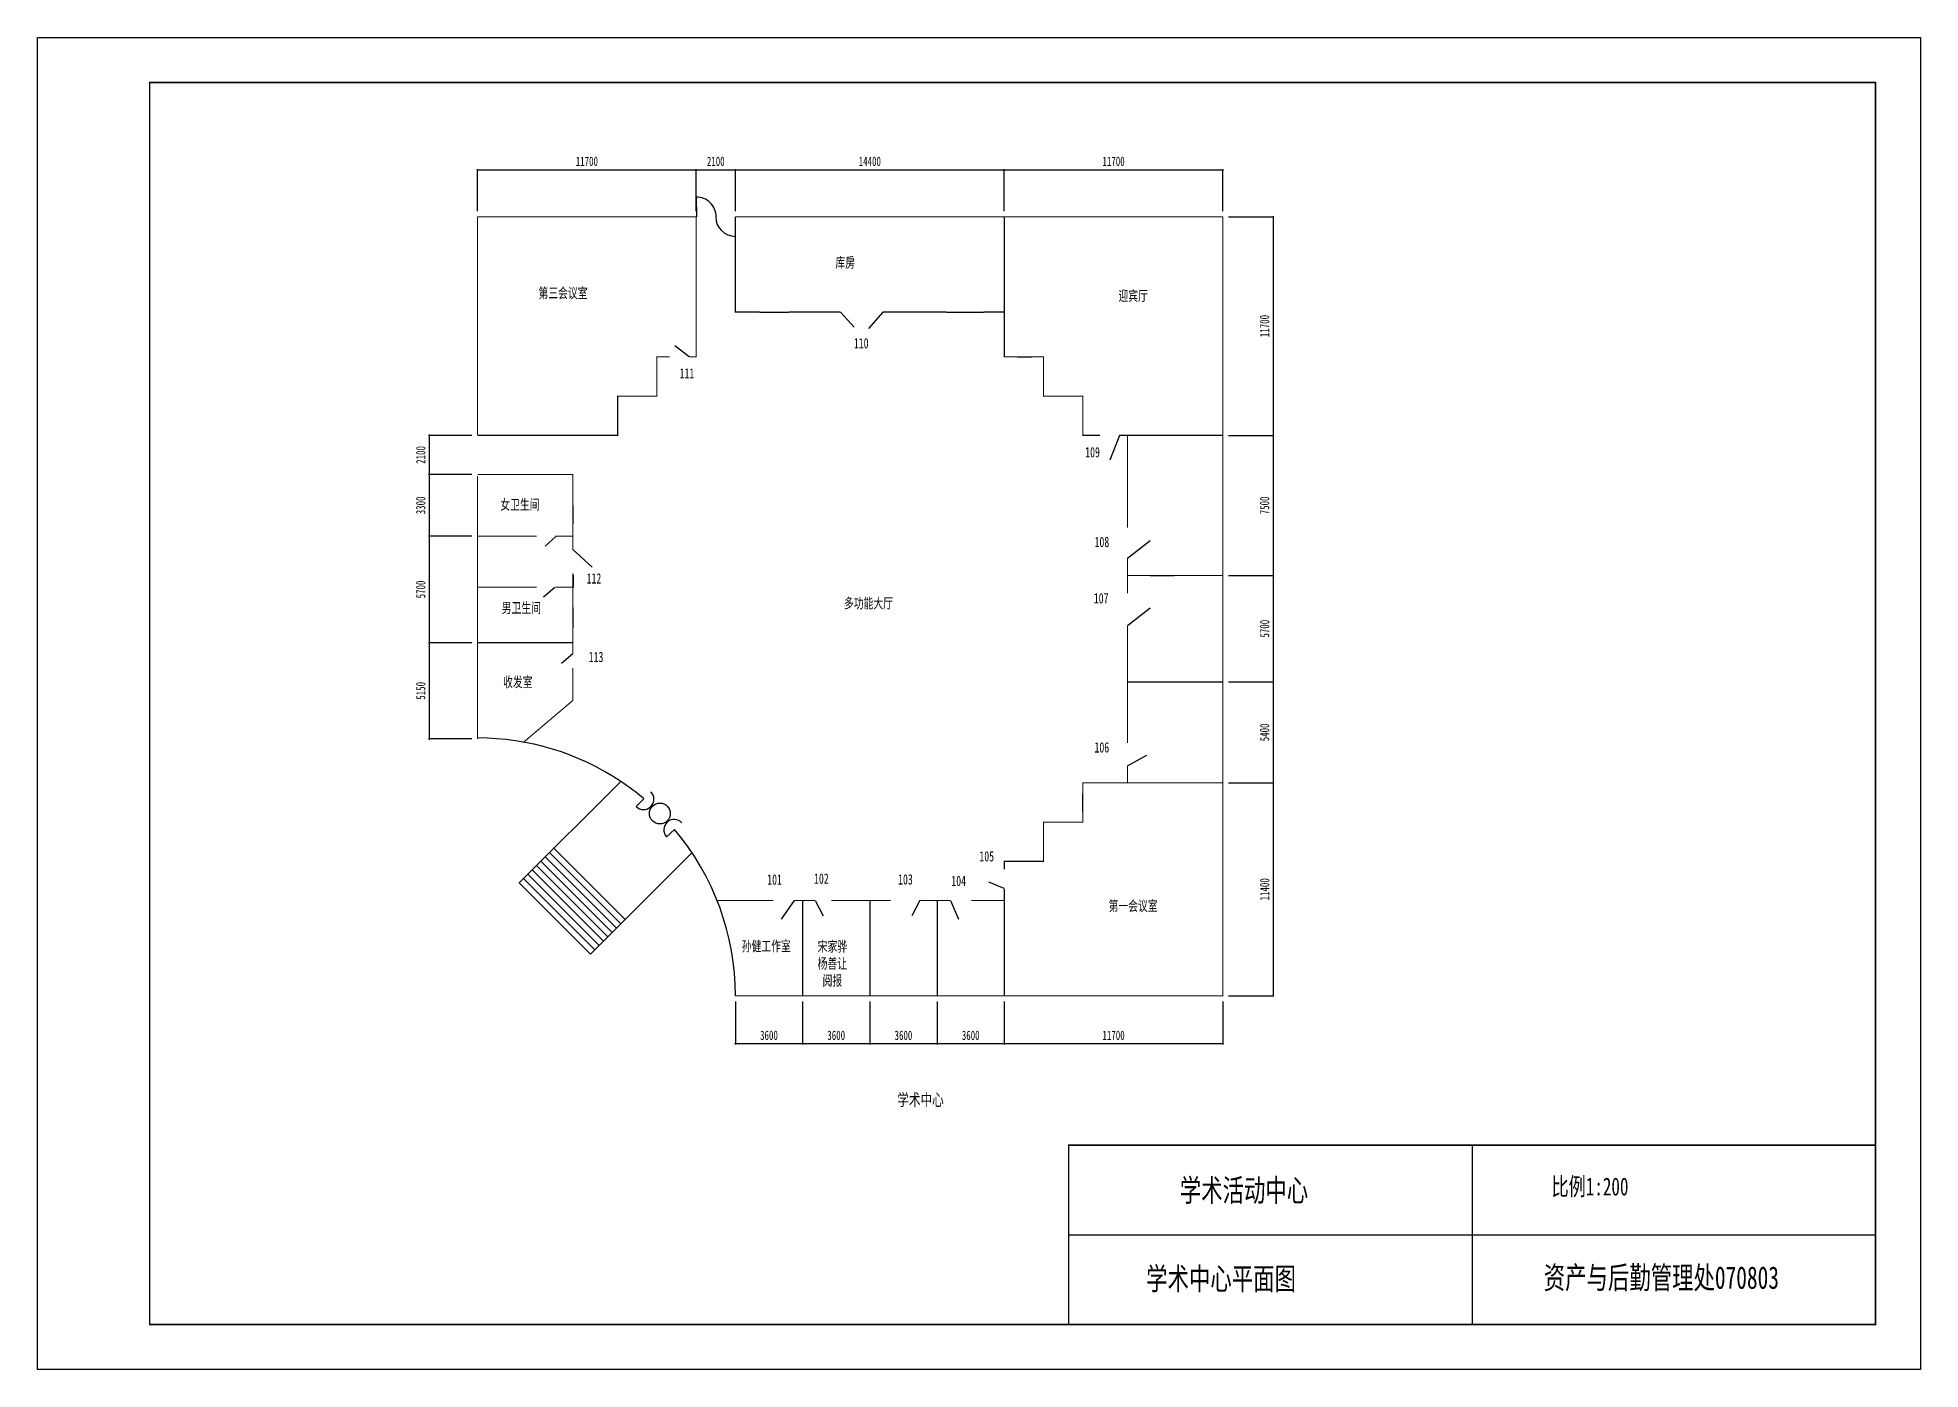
# Model space of a CAD drawing. Extents: x -95322 to 5478, y -54918 to 16362.
import ezdxf

# ---------------------------------------------------------------- set-up
doc = ezdxf.new("R2010")
doc.units = 0
doc.header["$MEASUREMENT"] = 0
doc.layers.get('0').update_dxf_attribs({"linetype": 'CONTINUOUS'})
doc.layers.get('DEFPOINTS').update_dxf_attribs({"linetype": 'CONTINUOUS'})
doc.styles.add('1', font='', dxfattribs={"width": 0.7, "height": 500})
doc.styles.get("Standard").update_dxf_attribs({"font": '', "width": 0.7, "height": 550})
doc.styles.get('1').set_extended_font_data('FangSong_GB2312')
doc.styles.get('Standard').set_extended_font_data('FangSong_GB2312')
doc.dimstyles.get("Standard").update_dxf_attribs({"dimtxt": 0.18, "dimasz": 0.18, "dimexe": 0.18, "dimexo": 0.0625, "dimgap": 0.09, "dimtad": 0, "dimtih": 1, "dimtoh": 1, "dimdec": 4, "dimzin": 0, "dimdsep": 46, "dimtxsty": 'Standard', "dimcen": 0.09, "dimadec": 0, "dimazin": 0, "dimtfac": 1, "dimtdec": 4, "dimtofl": 0, "dimtmove": 0, "dimatfit": 3, "dimfxl": 1, "dimtolj": 1, "dimtzin": 0, "dimarcsym": 0})

# ---------------------------------------------------------------- blocks, each defined once
blk = doc.blocks.new('_ARCHTICK')
at = {"color": 0, "linetype": 'ByBlock', "const_width": 0.15}
blk.add_lwpolyline([(-0.5, -0.5), (0.5, 0.5)], dxfattribs=at)
blk = doc.blocks.new('*D1')
at = {"color": 0, "linetype": 'ByBlock'}
for p, q in [((-58007, 9291), (-43527, 9291)), ((-43567, 7075), (-43567, 9331))]:
    blk.add_line(p, q, dxfattribs=at)
at = {"layer": 'DEFPOINTS', "color": 0, "linetype": 'ByBlock'}
for p in [(-43567, 9291), (-57967, 6775), (-43567, 6775)]:
    blk.add_point(p, dxfattribs=at)
at = {"color": 0, "linetype": 'ByBlock', "xscale": 50, "yscale": 50, "zscale": 50, "rotation": 180}
blk.add_blockref('_ARCHTICK', (-57967, 9291), dxfattribs=at)
at = {"color": 0, "linetype": 'ByBlock', "xscale": 50, "yscale": 50, "zscale": 50}
blk.add_blockref('_ARCHTICK', (-43567, 9291), dxfattribs=at)
at = {"color": 0, "linetype": 'ByBlock', "insert": (-50767, 9741), "char_height": 500, "attachment_point": 5, "style": '1'}
blk.add_mtext('\\A1;14400', dxfattribs=at)
blk = doc.blocks.new('*D2')
at = {"color": 0, "linetype": 'ByBlock'}
for p, q in [((-43607, 9291), (-31827, 9291)), ((-31867, 7075), (-31867, 9331))]:
    blk.add_line(p, q, dxfattribs=at)
at = {"layer": 'DEFPOINTS', "color": 0, "linetype": 'ByBlock'}
for p in [(-31867, 9291), (-43567, 6775), (-31867, 6775)]:
    blk.add_point(p, dxfattribs=at)
at = {"color": 0, "linetype": 'ByBlock', "xscale": 50, "yscale": 50, "zscale": 50, "rotation": 180}
blk.add_blockref('_ARCHTICK', (-43567, 9291), dxfattribs=at)
at = {"color": 0, "linetype": 'ByBlock', "xscale": 50, "yscale": 50, "zscale": 50}
blk.add_blockref('_ARCHTICK', (-31867, 9291), dxfattribs=at)
at = {"color": 0, "linetype": 'ByBlock', "insert": (-37717, 9741), "char_height": 500, "attachment_point": 5, "style": '1'}
blk.add_mtext('\\A1;11700', dxfattribs=at)
blk = doc.blocks.new('*D3')
at = {"color": 0, "linetype": 'ByBlock'}
for p, q in [((-31567, 6775), (-29138, 6775)), ((-29178, 6815), (-29178, -4965)), ((-31567, -4925), (-29138, -4925))]:
    blk.add_line(p, q, dxfattribs=at)
at = {"layer": 'DEFPOINTS', "color": 0, "linetype": 'ByBlock'}
for p in [(-31867, 6775), (-31867, -4925), (-29178, -4925)]:
    blk.add_point(p, dxfattribs=at)
at = {"color": 0, "linetype": 'ByBlock', "xscale": 50, "yscale": 50, "zscale": 50}
for p, rotation in [((-29178, 6775), 90), ((-29178, -4925), 270)]:
    blk.add_blockref('_ARCHTICK', p, dxfattribs=dict(at, rotation=rotation))
at = {"color": 0, "linetype": 'ByBlock', "insert": (-29628, 925), "char_height": 500, "attachment_point": 5, "rotation": 90, "style": '1'}
blk.add_mtext('\\A1;11700', dxfattribs=at)
blk = doc.blocks.new('*D4')
at = {"color": 0, "linetype": 'ByBlock'}
for p, q in [((-29178, -4885), (-29178, -12465)), ((-31567, -12425), (-29138, -12425))]:
    blk.add_line(p, q, dxfattribs=at)
at = {"layer": 'DEFPOINTS', "color": 0, "linetype": 'ByBlock'}
for p in [(-31867, -4925), (-31867, -12425), (-29178, -12425)]:
    blk.add_point(p, dxfattribs=at)
at = {"color": 0, "linetype": 'ByBlock', "xscale": 50, "yscale": 50, "zscale": 50}
for p, rotation in [((-29178, -4925), 90), ((-29178, -12425), 270)]:
    blk.add_blockref('_ARCHTICK', p, dxfattribs=dict(at, rotation=rotation))
at = {"color": 0, "linetype": 'ByBlock', "insert": (-29628, -8675), "char_height": 500, "attachment_point": 5, "rotation": 90, "style": '1'}
blk.add_mtext('\\A1;7500', dxfattribs=at)
blk = doc.blocks.new('*D5')
at = {"color": 0, "linetype": 'ByBlock'}
for p, q in [((-29178, -12385), (-29178, -18165)), ((-31567, -18125), (-29138, -18125))]:
    blk.add_line(p, q, dxfattribs=at)
at = {"layer": 'DEFPOINTS', "color": 0, "linetype": 'ByBlock'}
for p in [(-31867, -12425), (-31867, -18125), (-29178, -18125)]:
    blk.add_point(p, dxfattribs=at)
at = {"color": 0, "linetype": 'ByBlock', "xscale": 50, "yscale": 50, "zscale": 50}
for p, rotation in [((-29178, -12425), 90), ((-29178, -18125), 270)]:
    blk.add_blockref('_ARCHTICK', p, dxfattribs=dict(at, rotation=rotation))
at = {"color": 0, "linetype": 'ByBlock', "insert": (-29628, -15275), "char_height": 500, "attachment_point": 5, "rotation": 90, "style": '1'}
blk.add_mtext('\\A1;5700', dxfattribs=at)
blk = doc.blocks.new('*D6')
at = {"color": 0, "linetype": 'ByBlock'}
for p, q in [((-29178, -18085), (-29178, -23565)), ((-31567, -23525), (-29138, -23525))]:
    blk.add_line(p, q, dxfattribs=at)
at = {"layer": 'DEFPOINTS', "color": 0, "linetype": 'ByBlock'}
for p in [(-31867, -18125), (-31867, -23525), (-29178, -23525)]:
    blk.add_point(p, dxfattribs=at)
at = {"color": 0, "linetype": 'ByBlock', "xscale": 50, "yscale": 50, "zscale": 50}
for p, rotation in [((-29178, -18125), 90), ((-29178, -23525), 270)]:
    blk.add_blockref('_ARCHTICK', p, dxfattribs=dict(at, rotation=rotation))
at = {"color": 0, "linetype": 'ByBlock', "insert": (-29628, -20825), "char_height": 500, "attachment_point": 5, "rotation": 90, "style": '1'}
blk.add_mtext('\\A1;5400', dxfattribs=at)
blk = doc.blocks.new('*D7')
at = {"color": 0, "linetype": 'ByBlock'}
for p, q in [((-29178, -23485), (-29178, -34965)), ((-31567, -34925), (-29138, -34925))]:
    blk.add_line(p, q, dxfattribs=at)
at = {"layer": 'DEFPOINTS', "color": 0, "linetype": 'ByBlock'}
for p in [(-31867, -23525), (-31867, -34925), (-29178, -34925)]:
    blk.add_point(p, dxfattribs=at)
at = {"color": 0, "linetype": 'ByBlock', "xscale": 50, "yscale": 50, "zscale": 50}
for p, rotation in [((-29178, -23525), 90), ((-29178, -34925), 270)]:
    blk.add_blockref('_ARCHTICK', p, dxfattribs=dict(at, rotation=rotation))
at = {"color": 0, "linetype": 'ByBlock', "insert": (-29628, -29225), "char_height": 500, "attachment_point": 5, "rotation": 90, "style": '1'}
blk.add_mtext('\\A1;11400', dxfattribs=at)
blk = doc.blocks.new('*D8')
at = {"color": 0, "linetype": 'ByBlock'}
for p, q in [((-43567, -35225), (-43567, -37532)), ((-31867, -35225), (-31867, -37532)), ((-31827, -37492), (-43607, -37492))]:
    blk.add_line(p, q, dxfattribs=at)
at = {"layer": 'DEFPOINTS', "color": 0, "linetype": 'ByBlock'}
for p in [(-43567, -34925), (-31867, -34925), (-43567, -37492)]:
    blk.add_point(p, dxfattribs=at)
at = {"color": 0, "linetype": 'ByBlock', "xscale": 50, "yscale": 50, "zscale": 50, "rotation": 180}
blk.add_blockref('_ARCHTICK', (-43567, -37492), dxfattribs=at)
at = {"color": 0, "linetype": 'ByBlock', "xscale": 50, "yscale": 50, "zscale": 50}
blk.add_blockref('_ARCHTICK', (-31867, -37492), dxfattribs=at)
at = {"color": 0, "linetype": 'ByBlock', "insert": (-37717, -37042), "char_height": 500, "attachment_point": 5, "style": '1'}
blk.add_mtext('\\A1;11700', dxfattribs=at)
blk = doc.blocks.new('*D9')
at = {"color": 0, "linetype": 'ByBlock'}
for p, q in [((-47167, -35225), (-47167, -37532)), ((-43527, -37492), (-47207, -37492))]:
    blk.add_line(p, q, dxfattribs=at)
at = {"layer": 'DEFPOINTS', "color": 0, "linetype": 'ByBlock'}
for p in [(-47167, -34925), (-43567, -34925), (-47167, -37492)]:
    blk.add_point(p, dxfattribs=at)
at = {"color": 0, "linetype": 'ByBlock', "xscale": 50, "yscale": 50, "zscale": 50, "rotation": 180}
blk.add_blockref('_ARCHTICK', (-47167, -37492), dxfattribs=at)
at = {"color": 0, "linetype": 'ByBlock', "xscale": 50, "yscale": 50, "zscale": 50}
blk.add_blockref('_ARCHTICK', (-43567, -37492), dxfattribs=at)
at = {"color": 0, "linetype": 'ByBlock', "insert": (-45367, -37042), "char_height": 500, "attachment_point": 5, "style": '1'}
blk.add_mtext('\\A1;3600', dxfattribs=at)
blk = doc.blocks.new('*D10')
at = {"color": 0, "linetype": 'ByBlock'}
for p, q in [((-50767, -35225), (-50767, -37532)), ((-47127, -37492), (-50807, -37492))]:
    blk.add_line(p, q, dxfattribs=at)
at = {"layer": 'DEFPOINTS', "color": 0, "linetype": 'ByBlock'}
for p in [(-50767, -34925), (-47167, -34925), (-50767, -37492)]:
    blk.add_point(p, dxfattribs=at)
at = {"color": 0, "linetype": 'ByBlock', "xscale": 50, "yscale": 50, "zscale": 50, "rotation": 180}
blk.add_blockref('_ARCHTICK', (-50767, -37492), dxfattribs=at)
at = {"color": 0, "linetype": 'ByBlock', "xscale": 50, "yscale": 50, "zscale": 50}
blk.add_blockref('_ARCHTICK', (-47167, -37492), dxfattribs=at)
at = {"color": 0, "linetype": 'ByBlock', "insert": (-48967, -37042), "char_height": 500, "attachment_point": 5, "style": '1'}
blk.add_mtext('\\A1;3600', dxfattribs=at)
blk = doc.blocks.new('*D11')
at = {"color": 0, "linetype": 'ByBlock'}
for p, q in [((-54367, -35225), (-54367, -37532)), ((-50727, -37492), (-54407, -37492))]:
    blk.add_line(p, q, dxfattribs=at)
at = {"layer": 'DEFPOINTS', "color": 0, "linetype": 'ByBlock'}
for p in [(-54367, -34925), (-50767, -34925), (-54367, -37492)]:
    blk.add_point(p, dxfattribs=at)
at = {"color": 0, "linetype": 'ByBlock', "xscale": 50, "yscale": 50, "zscale": 50, "rotation": 180}
blk.add_blockref('_ARCHTICK', (-54367, -37492), dxfattribs=at)
at = {"color": 0, "linetype": 'ByBlock', "xscale": 50, "yscale": 50, "zscale": 50}
blk.add_blockref('_ARCHTICK', (-50767, -37492), dxfattribs=at)
at = {"color": 0, "linetype": 'ByBlock', "insert": (-52567, -37042), "char_height": 500, "attachment_point": 5, "style": '1'}
blk.add_mtext('\\A1;3600', dxfattribs=at)
blk = doc.blocks.new('*D12')
at = {"color": 0, "linetype": 'ByBlock'}
for p, q in [((-57967, -35225), (-57967, -37532)), ((-54327, -37492), (-58007, -37492))]:
    blk.add_line(p, q, dxfattribs=at)
at = {"layer": 'DEFPOINTS', "color": 0, "linetype": 'ByBlock'}
for p in [(-57967, -34925), (-54367, -34925), (-57967, -37492)]:
    blk.add_point(p, dxfattribs=at)
at = {"color": 0, "linetype": 'ByBlock', "xscale": 50, "yscale": 50, "zscale": 50, "rotation": 180}
blk.add_blockref('_ARCHTICK', (-57967, -37492), dxfattribs=at)
at = {"color": 0, "linetype": 'ByBlock', "xscale": 50, "yscale": 50, "zscale": 50}
blk.add_blockref('_ARCHTICK', (-54367, -37492), dxfattribs=at)
at = {"color": 0, "linetype": 'ByBlock', "insert": (-56167, -37042), "char_height": 500, "attachment_point": 5, "style": '1'}
blk.add_mtext('\\A1;3600', dxfattribs=at)
blk = doc.blocks.new('*D13')
at = {"color": 0, "linetype": 'ByBlock'}
for p, q in [((-72067, -4925), (-74401, -4925)), ((-74361, -4885), (-74361, -7065)), ((-72067, -7025), (-74401, -7025))]:
    blk.add_line(p, q, dxfattribs=at)
at = {"layer": 'DEFPOINTS', "color": 0, "linetype": 'ByBlock'}
for p in [(-71767, -4925), (-74361, -7025), (-71767, -7025)]:
    blk.add_point(p, dxfattribs=at)
at = {"color": 0, "linetype": 'ByBlock', "xscale": 50, "yscale": 50, "zscale": 50}
for p, rotation in [((-74361, -4925), 90), ((-74361, -7025), 270)]:
    blk.add_blockref('_ARCHTICK', p, dxfattribs=dict(at, rotation=rotation))
at = {"color": 0, "linetype": 'ByBlock', "insert": (-74811, -5975), "char_height": 500, "attachment_point": 5, "rotation": 90, "style": '1'}
blk.add_mtext('\\A1;2100', dxfattribs=at)
blk = doc.blocks.new('*D14')
at = {"color": 0, "linetype": 'ByBlock'}
for p, q in [((-74361, -6985), (-74361, -10365)), ((-72067, -10325), (-74401, -10325))]:
    blk.add_line(p, q, dxfattribs=at)
at = {"layer": 'DEFPOINTS', "color": 0, "linetype": 'ByBlock'}
for p in [(-71767, -7025), (-74361, -10325), (-71767, -10325)]:
    blk.add_point(p, dxfattribs=at)
at = {"color": 0, "linetype": 'ByBlock', "xscale": 50, "yscale": 50, "zscale": 50}
for p, rotation in [((-74361, -7025), 90), ((-74361, -10325), 270)]:
    blk.add_blockref('_ARCHTICK', p, dxfattribs=dict(at, rotation=rotation))
at = {"color": 0, "linetype": 'ByBlock', "insert": (-74811, -8675), "char_height": 500, "attachment_point": 5, "rotation": 90, "style": '1'}
blk.add_mtext('\\A1;3300', dxfattribs=at)
blk = doc.blocks.new('*D15')
at = {"color": 0, "linetype": 'ByBlock'}
for p, q in [((-74361, -10285), (-74361, -16065)), ((-72067, -16025), (-74401, -16025))]:
    blk.add_line(p, q, dxfattribs=at)
at = {"layer": 'DEFPOINTS', "color": 0, "linetype": 'ByBlock'}
for p in [(-71767, -10325), (-74361, -16025), (-71767, -16025)]:
    blk.add_point(p, dxfattribs=at)
at = {"color": 0, "linetype": 'ByBlock', "xscale": 50, "yscale": 50, "zscale": 50}
for p, rotation in [((-74361, -10325), 90), ((-74361, -16025), 270)]:
    blk.add_blockref('_ARCHTICK', p, dxfattribs=dict(at, rotation=rotation))
at = {"color": 0, "linetype": 'ByBlock', "insert": (-74811, -13175), "char_height": 500, "attachment_point": 5, "rotation": 90, "style": '1'}
blk.add_mtext('\\A1;5700', dxfattribs=at)
blk = doc.blocks.new('*D16')
at = {"color": 0, "linetype": 'ByBlock'}
for p, q in [((-74361, -15985), (-74361, -21214)), ((-72067, -21174), (-74401, -21174))]:
    blk.add_line(p, q, dxfattribs=at)
at = {"layer": 'DEFPOINTS', "color": 0, "linetype": 'ByBlock'}
for p in [(-71767, -16025), (-74361, -21174), (-71767, -21174)]:
    blk.add_point(p, dxfattribs=at)
at = {"color": 0, "linetype": 'ByBlock', "xscale": 50, "yscale": 50, "zscale": 50}
for p, rotation in [((-74361, -16025), 90), ((-74361, -21174), 270)]:
    blk.add_blockref('_ARCHTICK', p, dxfattribs=dict(at, rotation=rotation))
at = {"color": 0, "linetype": 'ByBlock', "insert": (-74811, -18600), "char_height": 500, "attachment_point": 5, "rotation": 90, "style": '1'}
blk.add_mtext('\\A1;5150', dxfattribs=at)

msp = doc.modelspace()

# ---------------------------------------------------------------- linework, layer by layer
at = {"color": 0, "linetype": 'ByBlock'}
for p, q in [((-95322, 16361.9), (5478, 16361.9)), ((-95322, -54918.1), (-95322, 16361.9)), ((5478, 16361.9), (5478, -54918.1)), ((-89322, 13961.9), (3078, 13961.9)), ((-89322, -52518.1), (-89322, 13961.9)), ((3078, 13961.9), (3078, -52518.1)), ((-71807.1, 9290.7), (-60027.1, 9290.7)), ((-71767.1, 7075.3), (-71767.1, 9330.7)), ((-60107.1, 9290.7), (-57927.1, 9290.7)), ((-60067.1, 7075.3), (-60067.1, 9330.7)), ((-57967.1, 7075.3), (-57967.1, 9330.7)), ((3078, -42918.1), (-40122, -42918.1)), ((-40122, -42918.1), (-40122, -52518.1)), ((-18522, -42918.1), (-18522, -52461.6)), ((-40122, -47718.1), (3099.6, -47718.1)), ((3078, -52518.1), (-89322, -52518.1)), ((5478, -54918.1), (-95322, -54918.1))]:
    msp.add_line(p, q, dxfattribs=at)
for p, q in [((-60067.1, 7825.1), (-60045.4, 6775.3)), ((-56664.5, 1675.3), (-55112.6, 1675.3)), ((-52341.6, 1675.3), (-51610.4, 859.5)), ((-50074.9, 1675.3), (-50842.7, 786.4)), ((-46663.5, 1675.3), (-44680.6, 1675.3)), ((-60434.3, -724.7), (-61198.3, -137.7)), ((-42870.1, -724.7), (-42094.1, -724.7)), ((-37401.6, -4924.7), (-37918.9, -6245.4)), ((-66667.1, -8674.7), (-66667.1, -9656.6)), ((-67555.8, -10328.4), (-68157.8, -10853)), ((-66667.1, -11035.6), (-65635.1, -11985.4)), ((-36967.1, -11498.1), (-35763.6, -10550.9)), ((-67628.9, -13068.2), (-68230.9, -13592.8)), ((-35763.6, -12424.7), (-34470.3, -12424.7)), ((-66667.1, -14139.2), (-66667.1, -15236)), ((-36967.1, -15110.8), (-35763.6, -14163.6)), ((-66667.1, -16618.9), (-67269, -17143.5)), ((-36967.1, -22606), (-35938.5, -22040.7)), ((-64106.8, -23446), (-69545.1, -28884.3)), ((-39367.1, -25054.5), (-39367.1, -24107.3)), ((-62864.7, -24380.1), (-63281.2, -24789.8)), ((-61221.6, -26023.3), (-61653.5, -26414.5)), ((-63860, -30835.9), (-67678.3, -27017.6)), ((-65026.7, -32002.7), (-68845.1, -28184.3)), ((-64793.3, -31769.3), (-68611.7, -27951)), ((-64560, -31536), (-68378.4, -27717.6)), ((-64326.6, -31302.6), (-68145, -27484.3)), ((-64093.3, -31069.3), (-67911.7, -27250.9)), ((-60288.4, -27264.4), (-65726.7, -32702.7)), ((-65726.7, -32702.7), (-69545.1, -28884.3)), ((-65493.4, -32469.4), (-69311.8, -28651)), ((-65260, -32236), (-69078.4, -28417.6)), ((-43567.1, -29187.7), (-44387.6, -28843.3)), ((-54819.6, -29824.7), (-55509.4, -30823.7)), ((-54367.1, -29824.7), (-54367.1, -34924.7)), ((-53698.8, -29824.7), (-53267.8, -30651.5)), ((-50767.1, -29824.7), (-50767.1, -34924.7)), ((-48094.9, -29824.7), (-48525.9, -30651.5)), ((-47167.1, -29824.7), (-47167.1, -34924.7)), ((-46456.8, -29824.7), (-46025.7, -30823.7)), ((-43567.1, -29824.7), (-43567.1, -34924.7))]:
    msp.add_line(p, q)
at = {"color": 0, "linetype": 'ByBlock', "const_width": 80}
for points in [[(3078, -52518.1), (-89322, -52518.1), (-89322, 13961.9), (3078, 13961.9), (3078, -52518.1)], [(3078, -42918.1), (-40122, -42918.1), (-40122, -52518.1)]]:
    msp.add_lwpolyline(points, dxfattribs=at)
at = {"const_width": 60}
for points in [[(-71767.1, 6775.3), (-60045.4, 6775.3)], [(-71767.1, -4924.7), (-71767.1, 6775.3)], [(-60067.1, 6775.3), (-60067.1, -724.7), (-60434.3, -724.7)], [(-31867.1, 6775.3), (-31867.1, -34924.7), (-57967.1, -34924.7)], [(-57967.1, 6775.3), (-57967.1, 1675.3), (-56664.5, 1675.3)], [(-57967.1, 6775.3), (-31867.1, 6775.3)], [(-44680.6, 1675.3), (-43567.1, 1675.3), (-43567.1, 6775.3)], [(-55112.6, 1675.3), (-52341.6, 1675.3)], [(-50074.9, 1675.3), (-46663.5, 1675.3)], [(-43567.1, 1675.3), (-43567.1, -724.7), (-42870.1, -724.7)], [(-61484.8, -724.7), (-62167.1, -724.7), (-62167.1, -2824.7), (-64267.1, -2824.7), (-64267.1, -4924.7), (-71767.1, -4924.7)], [(-42094.1, -724.7), (-41467.1, -724.7), (-41467.1, -2824.7), (-39367.1, -2824.7), (-39367.1, -4924.7), (-38436.2, -4924.7)], [(-37401.6, -4924.7), (-36967.1, -4924.7), (-36967.1, -9862)], [(-36967.1, -4924.7), (-31867.1, -4924.7)], [(-71767.1, -7024.7), (-66667.1, -7024.7), (-66667.1, -8674.7)], [(-71767.1, -21174.4), (-71767.1, -7105.3)], [(-66667.1, -9656.6), (-66667.1, -10324.7), (-67609.3, -10324.7)], [(-68596.5, -10324.7), (-71767.1, -10324.7)], [(-66667.1, -10324.7), (-66667.1, -11035.6)], [(-36967.1, -11498.1), (-36967.1, -12424.7), (-35763.6, -12424.7)], [(-68596.5, -13051.3), (-71740.7, -13051.3)], [(-66640.7, -12383.3), (-66640.7, -13051.3), (-67609.3, -13051.3)], [(-66667.1, -12314.2), (-66667.1, -14139.2)], [(-36967.1, -12424.7), (-36967.1, -13385.9)], [(-34470.3, -12424.7), (-31867.1, -12424.7)], [(-36967.1, -15110.8), (-36967.1, -18124.7), (-31867.1, -18124.7)], [(-66667.1, -15236), (-66667.1, -16024.7), (-71767.1, -16024.7)], [(-66667.1, -16024.7), (-66667.1, -16618.9)], [(-66667.1, -17381.9), (-66667.1, -19114.6), (-69300.6, -21346.9)], [(-36967.1, -18124.7), (-36967.1, -21400.5)], [(-36967.1, -22606), (-36967.1, -23524.7), (-31867.1, -23524.7)], [(-36967.1, -23524.7), (-39367.1, -23524.7), (-39367.1, -24107.3)], [(-39367.1, -25054.5), (-39367.1, -25624.7), (-41467.1, -25624.7), (-41467.1, -27724.7), (-43567.1, -27724.7), (-43567.1, -28154.4)], [(-43567.1, -29187.7), (-43567.1, -29824.7), (-45336, -29824.7)], [(-55940.4, -29824.7), (-58944, -29824.7)], [(-53698.8, -29824.7), (-54819.6, -29824.7)], [(-54367.1, -29824.7), (-54367.1, -34924.7)], [(-49646.7, -29824.7), (-52836.7, -29824.7)], [(-50767.1, -29824.7), (-50767.1, -34924.7)], [(-46456.8, -29824.7), (-48094.9, -29824.7)], [(-47167.1, -29824.7), (-47167.1, -34924.7)], [(-43567.1, -29824.7), (-43567.1, -34924.7)]]:
    msp.add_lwpolyline(points, dxfattribs=at)
msp.add_circle((-62009, -25166.6), 557.5)
for centre, radius, start, end in [((-60045.4, 6775.3), 1050, 0, 91.180463), ((-57967.1, 6775.3), 1050, 180, 270), ((-71767.1, -34924.7), 13800, 56.282824, 90), ((-71767.1, -34924.7), 13800, 49.82675, 56.282824), ((-62883.7, -24398.9), 557.5, 224.52285, 44.52285), ((-61240.3, -26040.2), 557.5, 42.164533, 222.164533), ((-71767.1, -34924.7), 13800, 0, 40.16752)]:
    msp.add_arc(centre, radius, start, end)
at = {"layer": 'DEFPOINTS', "color": 0, "linetype": 'ByBlock'}
for p in [(-60067.1, 9290.7), (-57967.1, 9290.7), (-71767.1, 6775.3), (-60067.1, 6775.3), (-60067.1, 6775.3), (-57967.1, 6775.3)]:
    msp.add_point(p, dxfattribs=at)

# ---------------------------------------------------------------- block references
at = {"color": 0, "linetype": 'ByBlock', "xscale": 50, "yscale": 50, "zscale": 50, "rotation": 180}
for p in [(-71767.1, 9290.7), (-60067.1, 9290.7)]:
    msp.add_blockref('_ARCHTICK', p, dxfattribs=at)
at = {"color": 0, "linetype": 'ByBlock', "xscale": 50, "yscale": 50, "zscale": 50}
for p in [(-60067.1, 9290.7), (-57967.1, 9290.7)]:
    msp.add_blockref('_ARCHTICK', p, dxfattribs=at)

# ---------------------------------------------------------------- texts
at = {"color": 0, "linetype": 'ByBlock', "char_height": 500, "attachment_point": 5, "style": '1'}
for s, insert in [('\\A1;11700', (-65917.1, 9740.7)), ('\\A1;2100', (-59017.1, 9740.7))]:
    msp.add_mtext(s, dxfattribs=dict(at, insert=insert))
for s, insert, char_height, width, attachment_point in [('{\\fPMingLiU|b0|i0|c134|p18;库房}', (-52608.8, 4603.1), 550, 7948.293, 1), ('第三会议室', (-68505.4, 2970.9), 550, 7948.293, 1), ('迎宾厅', (-37455.1, 2822.6), 550, 7948.293, 1), ('110', (-51620, 282.9), 550, 1894.778, 1), ('111', (-60952.5, -1331.4), 550, 1894.778, 1), ('109', (-39235.8, -5551.4), 550, 1894.778, 1), ('女卫生间', (-70550, -8354.1), 550, 3639.872, 1), ('108', (-38734.7, -10357.8), 550, 1894.778, 1), ('112', (-65930.6, -12305.7), 550, 1894.778, 1), ('男卫生间', (-70475.8, -13879.2), 550, 3639.872, 1), ('多功能大厅', (-52152.3, -13633.1), 550, 17556.813, 1), ('107', (-38776, -13370.3), 550, 1894.778, 1), ('113', (-65818.7, -16511.1), 550, 1894.778, 1), ('收发室', (-70401.5, -17850.5), 550, 3639.873, 1), ('106', (-38737.8, -21351.1), 550, 1894.778, 1), ('105', (-44900.7, -27181.5), 550, 1894.778, 1), ('101', (-56261.8, -28423.1), 550, 1894.778, 1), ('102', (-53754.9, -28376.1), 550, 1894.778, 1), ('103', (-49253, -28417.3), 550, 1894.778, 1), ('104', (-46403.2, -28499.9), 550, 1894.778, 1), ('第一会议室', (-37982.9, -29836), 550, 7651.16, 1), ('{\\fPMingLiU|b0|i0|c136|p18;孙\\fGulim|b0|i0|c134|p34;健\\fPMingLiU|b0|i0|c134|p18;工作\\fGulim|b0|i0|c134|p34;室}', (-57626.8, -31987.5), 550, 6091.215, 1), ('{\\fGulim|b0|i0|c129|p34;宋\\fGulim|b0|i0|c134|p34;家\\fPMingLiU|b0|i0|c136|p18;骅\\fPMingLiU|b0|i0|c134|p18;\\P杨善让\\P阅报}', (-52771.3, -32000.3), 550, 2984.418, 2), ('学术中心', (-49293.5, -40164.7), 650, 35715.482, 1)]:
    msp.add_mtext(s, dxfattribs=dict(insert=insert, char_height=char_height, width=width, attachment_point=attachment_point))
at = {"color": 0, "linetype": 'ByBlock', "attachment_point": 1}
for s, insert, char_height, width in [('学术活动中心', (-34170.5, -44735.3), 1200, 16255.141), ('比例1:200', (-14268.3, -44651.4), 960, 13812.659), ('学术中心平面图', (-35973.8, -49464.5), 1200, 16928.929), ('资产与后勤管理处070803', (-14686.4, -49407.4), 1200, 13475.765)]:
    msp.add_mtext(s, dxfattribs=dict(at, insert=insert, char_height=char_height, width=width))

# ---------------------------------------------------------------- dimensions: what is measured, and where the dimension line sits
for base, p1, p2, override, picture, middle in [((-43567.1, 9290.7), (-57967.1, 6775.3), (-43567.1, 6775.3), {"dimtxt": 500, "dimasz": 50, "dimexe": 40, "dimexo": 300, "dimgap": 200, "dimtad": 1, "dimdec": 0, "dimlunit": 5, "dimtxsty": '1', "dimblk1": 'ARCHTICK', "dimblk2": 'ARCHTICK', "dimsah": 1, "dimdle": 40, "dimse1": 1, "dimtdec": 0, "dimtmove": 1, "dimfrac": 2}, '*D1', (-50767.1, 9740.7)), ((-31867.1, 9290.7), (-43567.1, 6775.3), (-31867.1, 6775.3), {"dimtxt": 500, "dimasz": 50, "dimexe": 40, "dimexo": 300, "dimgap": 200, "dimtad": 1, "dimdec": 0, "dimlunit": 5, "dimtxsty": '1', "dimblk1": 'ARCHTICK', "dimblk2": 'ARCHTICK', "dimsah": 1, "dimdle": 40, "dimse1": 1, "dimtdec": 0, "dimtmove": 1, "dimfrac": 2}, '*D2', (-37717.1, 9740.7)), ((-57967.1, -37492.2), (-54367.1, -34924.7), (-57967.1, -34924.7), {"dimtxt": 500, "dimasz": 50, "dimexe": 40, "dimexo": 300, "dimgap": 200, "dimtad": 1, "dimtih": 0, "dimdec": 0, "dimlunit": 5, "dimtxsty": '1', "dimblk1": 'ARCHTICK', "dimblk2": 'ARCHTICK', "dimsah": 1, "dimdle": 40, "dimse1": 1, "dimtdec": 0, "dimtmove": 1, "dimfrac": 2}, '*D12', (-56167.1, -37042.2)), ((-54367.1, -37492.2), (-50767.1, -34924.7), (-54367.1, -34924.7), {"dimtxt": 500, "dimasz": 50, "dimexe": 40, "dimexo": 300, "dimgap": 200, "dimtad": 1, "dimtih": 0, "dimdec": 0, "dimlunit": 5, "dimtxsty": '1', "dimblk1": 'ARCHTICK', "dimblk2": 'ARCHTICK', "dimsah": 1, "dimdle": 40, "dimse1": 1, "dimtdec": 0, "dimtmove": 1, "dimfrac": 2}, '*D11', (-52567.1, -37042.2)), ((-50767.1, -37492.2), (-47167.1, -34924.7), (-50767.1, -34924.7), {"dimtxt": 500, "dimasz": 50, "dimexe": 40, "dimexo": 300, "dimgap": 200, "dimtad": 1, "dimtih": 0, "dimdec": 0, "dimlunit": 5, "dimtxsty": '1', "dimblk1": 'ARCHTICK', "dimblk2": 'ARCHTICK', "dimsah": 1, "dimdle": 40, "dimse1": 1, "dimtdec": 0, "dimtmove": 1, "dimfrac": 2}, '*D10', (-48967.1, -37042.2)), ((-47167.1, -37492.2), (-43567.1, -34924.7), (-47167.1, -34924.7), {"dimtxt": 500, "dimasz": 50, "dimexe": 40, "dimexo": 300, "dimgap": 200, "dimtad": 1, "dimtih": 0, "dimdec": 0, "dimlunit": 5, "dimtxsty": '1', "dimblk1": 'ARCHTICK', "dimblk2": 'ARCHTICK', "dimsah": 1, "dimdle": 40, "dimse1": 1, "dimtdec": 0, "dimtmove": 1, "dimfrac": 2}, '*D9', (-45367.1, -37042.2)), ((-43567.1, -37492.2), (-31867.1, -34924.7), (-43567.1, -34924.7), {"dimtxt": 500, "dimasz": 50, "dimexe": 40, "dimexo": 300, "dimgap": 200, "dimtad": 1, "dimtih": 0, "dimdec": 0, "dimlunit": 5, "dimtxsty": '1', "dimblk1": 'ARCHTICK', "dimblk2": 'ARCHTICK', "dimsah": 1, "dimdle": 40, "dimtdec": 0, "dimfrac": 2}, '*D8', (-37717.1, -37042.2))]:
    dim = msp.add_linear_dim(base=base, p1=p1, p2=p2, dimstyle='Standard', override=override)
    dim.commit()
    dim.dimension.update_dxf_attribs({"geometry": picture, "text_midpoint": middle})
for base, p1, p2, override, picture, middle in [((-29177.8, -4924.7), (-31867.1, 6775.3), (-31867.1, -4924.7), {"dimtxt": 500, "dimasz": 50, "dimexe": 40, "dimexo": 300, "dimgap": 200, "dimtad": 1, "dimtih": 0, "dimdec": 0, "dimlunit": 5, "dimtxsty": '1', "dimblk1": 'ARCHTICK', "dimblk2": 'ARCHTICK', "dimsah": 1, "dimdle": 40, "dimtdec": 0, "dimfrac": 2}, '*D3', (-29627.8, 925.3)), ((-74360.5, -7024.7), (-71767.1, -4924.7), (-71767.1, -7024.7), {"dimtxt": 500, "dimasz": 50, "dimexe": 40, "dimexo": 300, "dimgap": 200, "dimtad": 1, "dimtih": 0, "dimdec": 0, "dimlunit": 5, "dimtxsty": '1', "dimblk1": 'ARCHTICK', "dimblk2": 'ARCHTICK', "dimsah": 1, "dimdle": 40, "dimtdec": 0, "dimfrac": 2}, '*D13', (-74810.5, -5974.7)), ((-29177.8, -12424.7), (-31867.1, -4924.7), (-31867.1, -12424.7), {"dimtxt": 500, "dimasz": 50, "dimexe": 40, "dimexo": 300, "dimgap": 200, "dimtad": 1, "dimtih": 0, "dimdec": 0, "dimlunit": 5, "dimtxsty": '1', "dimblk1": 'ARCHTICK', "dimblk2": 'ARCHTICK', "dimsah": 1, "dimdle": 40, "dimse1": 1, "dimtdec": 0, "dimtmove": 1, "dimfrac": 2}, '*D4', (-29627.8, -8674.7)), ((-74360.5, -10324.7), (-71767.1, -7024.7), (-71767.1, -10324.7), {"dimtxt": 500, "dimasz": 50, "dimexe": 40, "dimexo": 300, "dimgap": 200, "dimtad": 1, "dimtih": 0, "dimdec": 0, "dimlunit": 5, "dimtxsty": '1', "dimblk1": 'ARCHTICK', "dimblk2": 'ARCHTICK', "dimsah": 1, "dimdle": 40, "dimse1": 1, "dimtdec": 0, "dimtmove": 1, "dimfrac": 2}, '*D14', (-74810.5, -8674.7)), ((-74360.5, -16024.7), (-71767.1, -10324.7), (-71767.1, -16024.7), {"dimtxt": 500, "dimasz": 50, "dimexe": 40, "dimexo": 300, "dimgap": 200, "dimtad": 1, "dimtih": 0, "dimdec": 0, "dimlunit": 5, "dimtxsty": '1', "dimblk1": 'ARCHTICK', "dimblk2": 'ARCHTICK', "dimsah": 1, "dimdle": 40, "dimse1": 1, "dimtdec": 0, "dimtmove": 1, "dimfrac": 2}, '*D15', (-74810.5, -13174.7)), ((-29177.8, -18124.7), (-31867.1, -12424.7), (-31867.1, -18124.7), {"dimtxt": 500, "dimasz": 50, "dimexe": 40, "dimexo": 300, "dimgap": 200, "dimtad": 1, "dimtih": 0, "dimdec": 0, "dimlunit": 5, "dimtxsty": '1', "dimblk1": 'ARCHTICK', "dimblk2": 'ARCHTICK', "dimsah": 1, "dimdle": 40, "dimse1": 1, "dimtdec": 0, "dimtmove": 1, "dimfrac": 2}, '*D5', (-29627.8, -15274.7)), ((-74360.5, -21174.4), (-71767.1, -16024.7), (-71767.1, -21174.4), {"dimtxt": 500, "dimasz": 50, "dimexe": 40, "dimexo": 300, "dimgap": 200, "dimtad": 1, "dimtih": 0, "dimdec": 0, "dimlunit": 5, "dimtxsty": '1', "dimblk1": 'ARCHTICK', "dimblk2": 'ARCHTICK', "dimsah": 1, "dimdle": 40, "dimse1": 1, "dimtdec": 0, "dimtmove": 1, "dimfrac": 2}, '*D16', (-74810.5, -18599.5)), ((-29177.8, -23524.7), (-31867.1, -18124.7), (-31867.1, -23524.7), {"dimtxt": 500, "dimasz": 50, "dimexe": 40, "dimexo": 300, "dimgap": 200, "dimtad": 1, "dimtih": 0, "dimdec": 0, "dimlunit": 5, "dimtxsty": '1', "dimblk1": 'ARCHTICK', "dimblk2": 'ARCHTICK', "dimsah": 1, "dimdle": 40, "dimse1": 1, "dimtdec": 0, "dimtmove": 1, "dimfrac": 2}, '*D6', (-29627.8, -20824.7)), ((-29177.8, -34924.7), (-31867.1, -23524.7), (-31867.1, -34924.7), {"dimtxt": 500, "dimasz": 50, "dimexe": 40, "dimexo": 300, "dimgap": 200, "dimtad": 1, "dimtih": 0, "dimdec": 0, "dimlunit": 5, "dimtxsty": '1', "dimblk1": 'ARCHTICK', "dimblk2": 'ARCHTICK', "dimsah": 1, "dimdle": 40, "dimse1": 1, "dimtdec": 0, "dimtmove": 1, "dimfrac": 2}, '*D7', (-29627.8, -29224.7))]:
    dim = msp.add_linear_dim(base=base, p1=p1, p2=p2, angle=90, dimstyle='Standard', override=override)
    dim.commit()
    dim.dimension.update_dxf_attribs({"geometry": picture, "text_midpoint": middle})

doc.saveas('drawing.dxf')
